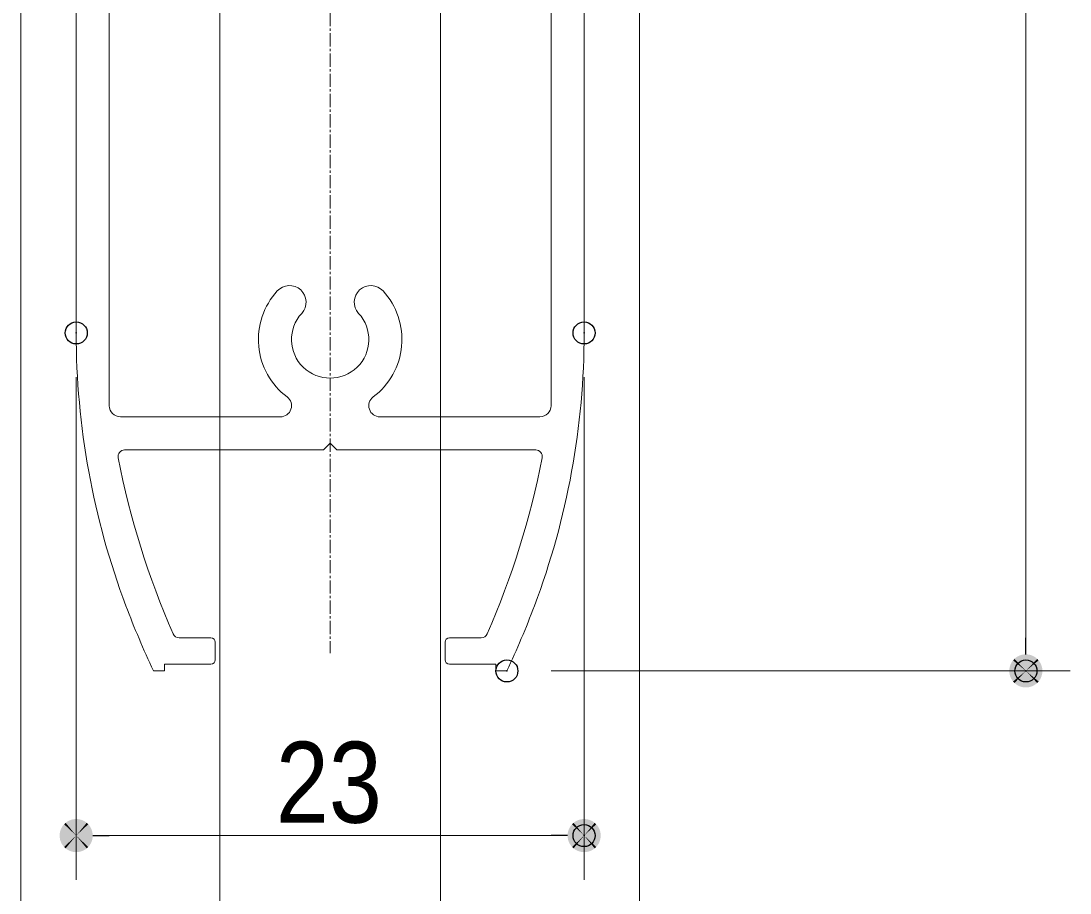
# Model space of a CAD drawing. Units: millimetres, scale not verified. Extents: x -6062 to 6062, y -3045 to 3045.
# Drawn here: x 806.7 to 1281.7, y -204.5 to 190.2 of the extents above; entities that cross this region are included whole.
import ezdxf
from ezdxf.enums import TextEntityAlignment as Align

# ---------------------------------------------------------------- set-up
doc = ezdxf.new("R2010")
doc.units = ezdxf.units.MM
doc.header["$LTSCALE"] = 20
doc.header["$PDMODE"] = 32
doc.header["$PDSIZE"] = 10
doc.linetypes.add('USER4', pattern=[9.172222, 5.997222, -1.058333, 1.058333, -1.058333])
for name, color, linetype, lineweight in [('0-1_3一般', 7, 'Continuous', 15), ('0-2_2寸法-1', 7, 'Continuous', 15), ('0-3_0', 7, 'Continuous', 25)]:
    doc.layers.add(name, color=color, linetype=linetype, lineweight=lineweight)
doc.layers.add('0-4_Defpoints', color=7, linetype='Continuous')
doc.styles.add('ＭＳ Ｐゴシック', font='')
doc.styles.get('ＭＳ Ｐゴシック').set_extended_font_data('MS PGothic')

# ---------------------------------------------------------------- blocks, each defined once
blk = doc.blocks.new('グループ-52')
at = {"layer": '0-1_3一般', "linetype": 'USER4', "lineweight": 5}
blk.add_line((54683.9, 21120.4), (54683.9, -1920), dxfattribs=at)
at = {"layer": '0-1_3一般', "lineweight": 5}
for p, q in [((52383.9, 10820.4), (52383.9, 980)), ((56983.9, 10820.4), (56983.9, 980)), ((52683.9, 7385.4), (52683.9, 320.4)), ((56683.9, 7385.4), (56683.9, 320.4)), ((54233.9, 220.4), (52783.9, 220.4)), ((56583.9, 220.4), (55133.9, 220.4)), ((54623.9, -79.6), (52822.8, -79.6)), ((54683.9, -19.6), (54623.9, -79.6)), ((54743.9, -79.6), (54683.9, -19.6)), ((56545, -79.6), (54743.9, -79.6)), ((53315.8, -1779.6), (53603.9, -1779.6)), ((55763.9, -1779.6), (56051.9, -1779.6)), ((53643.9, -1819.6), (53643.9, -1979.6)), ((55723.9, -1819.6), (55723.9, -1979.6)), ((55763.9, -2019.6), (56183.9, -2019.6)), ((56183.9, -2019.6), (56183.9, -2079.6)), ((56183.9, -2079.6), (56283.9, -2079.6))]:
    blk.add_line(p, q, dxfattribs=at)
blk.add_lwpolyline([(53603.9, -2019.6), (53183.9, -2019.6), (53183.9, -2079.6), (53083.9, -2079.6)], dxfattribs=at)
for centre, radius, start, end in [((54683.9, 920.4), 650, 137.4576, 233.1301), ((54315.5, 1258.5), 150, 317.4576, 137.4576), ((55052.3, 1258.5), 150, 42.5424, 222.5424), ((54683.9, 920.4), 650, 306.8699, 42.5424), ((54683.9, 920.4), 350, 137.4576, 42.5424), ((59383.9, 980), 7000, 180, 200.66323), ((49983.9, 980), 7000, 339.33677, 0), ((54233.9, 320.4), 100, 270, 53.1301), ((55133.9, 320.4), 100, 126.8699, 270), ((52783.9, 320.4), 100, 180, 270), ((56583.9, 320.4), 100, 270, 0), ((52822.8, -139.6), 60, 90, 191.11238), ((56545, -139.6), 60, 348.88762, 90), ((60319.6, 1332.9), 7700, 191.11238, 203.54944), ((49048.2, 1332.9), 7700, 336.45056, 348.88762), ((60319.6, 1332.9), 8000, 200.66323, 205.2495), ((49048.2, 1332.9), 8000, 334.7505, 339.33677), ((53315.8, -1719.6), 60, 203.54944, 270), ((53603.9, -1819.6), 40, 0, 90), ((55763.9, -1819.6), 40, 90, 180), ((56051.9, -1719.6), 60, 270, 336.45056), ((53603.9, -1979.6), 40, 270, 0), ((55763.9, -1979.6), 40, 180, 270)]:
    blk.add_arc(centre, radius, start, end, dxfattribs=at)
blk = doc.blocks.new('グループ-57')
at = {"layer": '0-1_3一般', "lineweight": 5}
for p, q in [((51883.9, -41100), (51883.9, 10920.4)), ((53683.9, -41100), (53683.9, 10920.4)), ((55683.9, 10920.4), (55683.9, -41100)), ((57483.9, 10920.4), (57483.9, -41100))]:
    blk.add_line(p, q, dxfattribs=at)
blk = doc.blocks.new('グループ-64')
at = {"layer": '0-1_3一般'}
for name in ['グループ-52', 'グループ-57']:
    blk.add_blockref(name, (0, 0), dxfattribs=at)
blk = doc.blocks.new('_Dot')
at = {"layer": '0-3_0'}
blk.add_line((-10, 0), (-20, 0), dxfattribs=at)
for points in [[(0, 0), (-8.09, 5.88), (-7.29, 6.85)], [(0, 0), (-7.29, 6.85), (-6.37, 7.71)], [(0, 0), (-6.37, 7.71), (-5.36, 8.44)], [(0, 0), (-5.36, 8.44), (-4.26, 9.05)], [(0, 0), (-4.26, 9.05), (-3.09, 9.51)], [(0, 0), (-3.09, 9.51), (-1.87, 9.82)], [(0, 0), (-1.87, 9.82), (-0.63, 9.98)], [(0, 0), (-0.63, 9.98), (0.63, 9.98)], [(0, 0), (0.63, 9.98), (1.87, 9.82)], [(0, 0), (1.87, 9.82), (3.09, 9.51)], [(0, 0), (3.09, 9.51), (4.26, 9.05)], [(0, 0), (4.26, 9.05), (5.36, 8.44)], [(0, 0), (5.36, 8.44), (6.37, 7.71)], [(0, 0), (6.37, 7.71), (7.29, 6.85)], [(0, 0), (7.29, 6.85), (8.09, 5.88)], [(0, 0), (-10, 0), (-9.92, 1.25)], [(0, 0), (-9.92, -1.25), (-10, 0)], [(0, 0), (-9.92, 1.25), (-9.69, 2.49)], [(0, 0), (-9.69, -2.49), (-9.92, -1.25)], [(0, 0), (-9.69, 2.49), (-9.3, 3.68)], [(0, 0), (-9.3, -3.68), (-9.69, -2.49)], [(0, 0), (-9.3, 3.68), (-8.76, 4.82)], [(0, 0), (-8.76, -4.82), (-9.3, -3.68)], [(0, 0), (-8.76, 4.82), (-8.09, 5.88)], [(0, 0), (-8.09, -5.88), (-8.76, -4.82)], [(0, 0), (-7.29, -6.85), (-8.09, -5.88)], [(0, 0), (-6.37, -7.71), (-7.29, -6.85)], [(0, 0), (-5.36, -8.44), (-6.37, -7.71)], [(0, 0), (-4.26, -9.05), (-5.36, -8.44)], [(0, 0), (-3.09, -9.51), (-4.26, -9.05)], [(0, 0), (-1.87, -9.82), (-3.09, -9.51)], [(0, 0), (-0.63, -9.98), (-1.87, -9.82)], [(0, 0), (0.63, -9.98), (-0.63, -9.98)], [(0, 0), (8.09, 5.88), (8.76, 4.82)], [(0, 0), (8.76, 4.82), (9.3, 3.68)], [(0, 0), (9.3, 3.68), (9.69, 2.49)], [(0, 0), (9.69, 2.49), (9.92, 1.25)], [(0, 0), (9.92, 1.25), (10, 0)], [(0, 0), (1.87, -9.82), (0.63, -9.98)], [(0, 0), (3.09, -9.51), (1.87, -9.82)], [(0, 0), (4.26, -9.05), (3.09, -9.51)], [(0, 0), (5.36, -8.44), (4.26, -9.05)], [(0, 0), (6.37, -7.71), (5.36, -8.44)], [(0, 0), (7.29, -6.85), (6.37, -7.71)], [(0, 0), (8.09, -5.88), (7.29, -6.85)], [(0, 0), (8.76, -4.82), (8.09, -5.88)], [(0, 0), (9.3, -3.68), (8.76, -4.82)], [(0, 0), (9.69, -2.49), (9.3, -3.68)], [(0, 0), (9.92, -1.25), (9.69, -2.49)], [(0, 0), (10, 0), (9.92, -1.25)]]:
    blk.add_solid(points, dxfattribs=at)

msp = doc.modelspace()

# ---------------------------------------------------------------- linework, layer by layer
at = {"layer": '0-2_2寸法-1'}
for p, q in [((1261.69, 531.01), (1261.69, -88.97)), ((831.69, 29), (831.69, -198.51)), ((1061.69, 29), (1061.69, -198.51)), ((1046.69, -103.98), (1281.69, -103.98)), ((846.7, -178.51), (1046.69, -178.51))]:
    msp.add_line(p, q, dxfattribs=at)
at = {"layer": '0-4_Defpoints'}
for p in [(831.69, 49), (1061.69, 49), (1026.69, -103.98), (1261.69, -103.98), (1061.69, -178.51)]:
    msp.add_point(p, dxfattribs=at)

# ---------------------------------------------------------------- block references
at = {"layer": '0-1_3一般', "xscale": 0.05, "yscale": 0.05}
msp.add_blockref('グループ-64', (-1787.5, 0), dxfattribs=at)
at = {"layer": '0-2_2寸法-1', "xscale": 0.7503418, "yscale": 0.7503418}
for p, rotation in [((1261.69, -103.98), 270), ((831.69, -178.51), 180)]:
    msp.add_blockref('_Dot', p, dxfattribs=dict(at, rotation=rotation))
msp.add_blockref('_Dot', (1061.69, -178.51), dxfattribs=at)

# ---------------------------------------------------------------- texts
at = {"layer": '0-2_2寸法-1', "style": 'ＭＳ Ｐゴシック', "width": 0.9}
msp.add_text('23', height=36.66, dxfattribs=at).set_placement((922.1, -183.69), align=Align.BOTTOM_LEFT)

doc.saveas('drawing.dxf')
